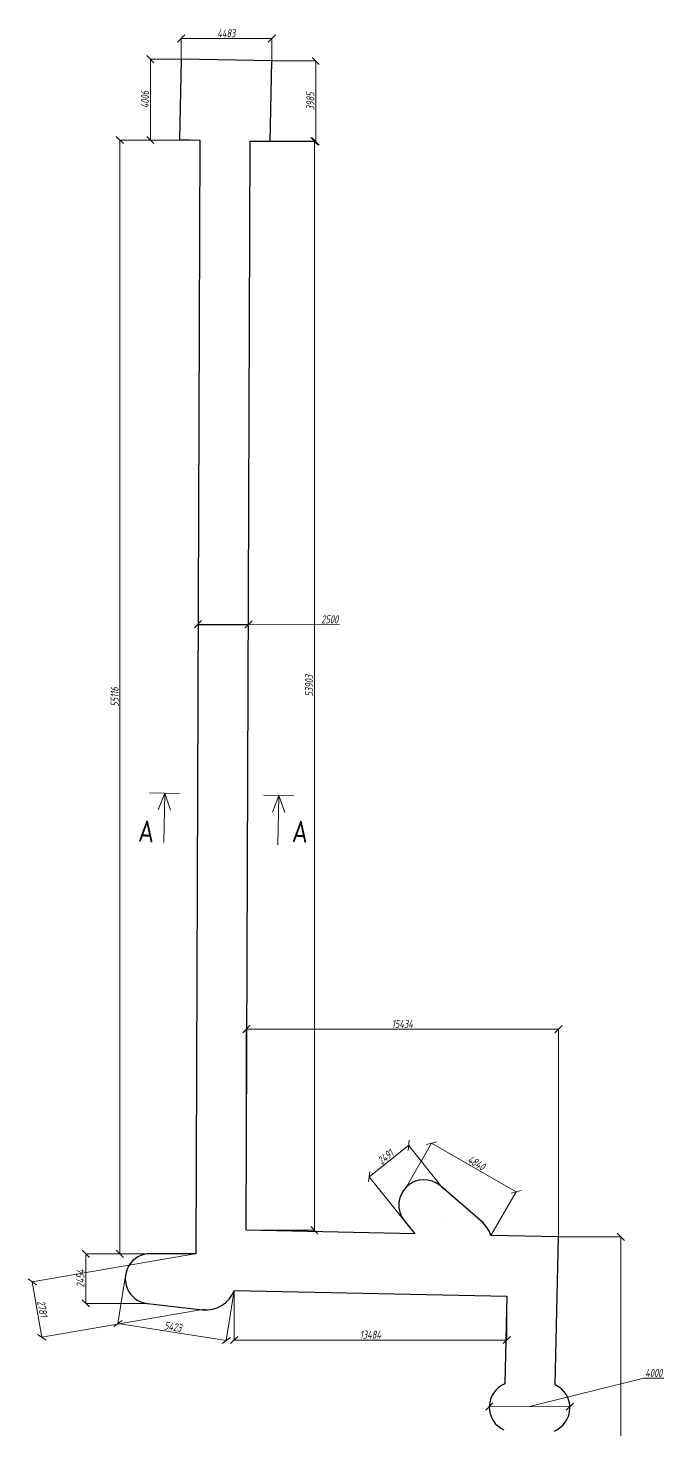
# Model space of a CAD drawing. Header units: millimetres. Extents: x 2433 to 329234, y 5766 to 133064.
# Drawn here: x 2664 to 34211, y 63686 to 133064 of the extents above; entities that cross this region are included whole.
import ezdxf

# ---------------------------------------------------------------- set-up
doc = ezdxf.new("R2010")
doc.units = ezdxf.units.MM
doc.layers.add('Канализация К1', color=14, linetype='Continuous', lineweight=40)
doc.layers.add('Откос', color=7, linetype='MYOTKOS', lineweight=9)
doc.styles.add('GOST 2.304', font='CS_Gost2304.shx')
doc.styles.add('Line_GUGK', font='GOST Common.ttf')
doc.styles.add('Виден при печати GOST Common', font='', dxfattribs={"width": 0.75})
doc.styles.get('Виден при печати GOST Common').set_extended_font_data('GOST Common', italic=True, bold=True)
doc.linetypes.add('MYOTKOS', pattern='A,0.25,["|",Line_GUGK,S=0.5,R=0,X=0,Y=0.1],0.5,["|",Line_GUGK,S=0.9,R=0,X=0,Y=0.3],0.25', length=1)
doc.dimstyles.new('Виден при печати', dxfattribs={"dimtxt": 396, "dimasz": 360, "dimexe": 2, "dimexo": 0, "dimgap": 65, "dimtad": 1, "dimdec": 0, "dimtxsty": 'Виден при печати GOST Common', "dimblk1": 'OBLIQUE', "dimblk2": 'OBLIQUE', "dimsah": 1, "dimcen": -2, "dimdle": 2, "dimclrd": 250, "dimclre": 250, "dimclrt": 250, "dimaunit": 1, "dimadec": 4, "dimazin": 2, "dimtp": 1, "dimtfac": 0.5, "dimtdec": 0, "dimtofl": 0, "dimtmove": 1, "dimatfit": 3, "dimfxl": 1, "dimtfillclr": 250, "dimtolj": 1, "dimlwd": 5, "dimlwe": 5, "dimarcsym": 1})

# ---------------------------------------------------------------- blocks, each defined once
blk = doc.blocks.new('_Oblique')
at = {"color": 0, "linetype": 'ByBlock', "lineweight": -2}
blk.add_line((-0.5, -0.5), (0.5, 0.5), dxfattribs=at)
blk = doc.blocks.new('*D107')
at = {"layer": 'Defpoints', "color": 0, "transparency": 16777216}
for p in [(11069, 103559), (13561, 103550), (13561, 103550)]:
    blk.add_point(p, dxfattribs=at)
at = {"layer": 'Откос', "color": 250, "linetype": 'ByBlock', "lineweight": 5, "transparency": 16777216}
for p, q in [((11067, 103559), (13563, 103550)), ((11069, 103559), (11069, 103557)), ((13561, 103550), (13561, 103549)), ((18066, 103535), (13561, 103550))]:
    blk.add_line(p, q, dxfattribs=at)
at = {"layer": 'Откос', "color": 250, "lineweight": 5, "transparency": 16777216, "xscale": 360, "yscale": 360, "zscale": 360}
for p, rotation in [((11069, 103559), 179.8031026633709), ((13561, 103550), 359.803102663371)]:
    blk.add_blockref('_Oblique', p, dxfattribs=dict(at, rotation=rotation))
at = {"layer": 'Откос', "color": 250, "transparency": 16777216, "insert": (17586, 103800), "char_height": 396, "attachment_point": 5, "rotation": 359.8031, "style": 'Виден при печати GOST Common'}
blk.add_mtext('\\A1;2500', dxfattribs=at)
blk = doc.blocks.new('*D108')
at = {"layer": 'Defpoints', "color": 0, "transparency": 16777216}
for p in [(22620, 77877), (21379, 75722, -378), (25557, 73314, -378)]:
    blk.add_point(p, dxfattribs=at)
at = {"layer": 'Откос', "color": 250, "linetype": 'ByBlock', "lineweight": 5, "transparency": 16777216}
for p, q in [((21379, 75722), (22621, 77879)), ((26801, 75468), (22619, 77878)), ((25557, 73314), (26800, 75471))]:
    blk.add_line(p, q, dxfattribs=at)
at = {"layer": 'Откос', "color": 250, "lineweight": 5, "transparency": 16777216, "xscale": 360, "yscale": 360, "zscale": 360}
for p, rotation in [((22620, 77877), 150.0433946801039), ((26799, 75469), 330.043394680104)]:
    blk.add_blockref('_Oblique', p, dxfattribs=dict(at, rotation=rotation))
at = {"layer": 'Откос', "color": 250, "transparency": 16777216, "insert": (24841, 76901), "char_height": 396, "attachment_point": 5, "rotation": 330.04339, "style": 'Виден при печати GOST Common'}
blk.add_mtext('\\A1;4840', dxfattribs=at)
blk = doc.blocks.new('*D109')
at = {"layer": 'Defpoints', "color": 0, "transparency": 16777216}
for p in [(25476, 64843), (29461, 64839), (29461, 64839)]:
    blk.add_point(p, dxfattribs=at)
at = {"layer": 'Откос', "color": 250, "linetype": 'ByBlock', "lineweight": 5, "transparency": 16777216}
for p, q in [((27469, 64841), (33123, 66250)), ((33123, 66250), (34099, 66249)), ((25474, 64843), (29463, 64839)), ((25476, 64843), (25476, 64845)), ((29461, 64839), (29461, 64841))]:
    blk.add_line(p, q, dxfattribs=at)
at = {"layer": 'Откос', "color": 250, "lineweight": 5, "transparency": 16777216, "xscale": 360, "yscale": 360, "zscale": 360}
for p, rotation in [((25476, 64843), 179.9423846344686), ((29461, 64839), 359.9423846344686)]:
    blk.add_blockref('_Oblique', p, dxfattribs=dict(at, rotation=rotation))
at = {"layer": 'Откос', "color": 250, "transparency": 16777216, "insert": (33611, 66512), "char_height": 396, "attachment_point": 5, "rotation": 359.94238, "style": 'Виден при печати GOST Common'}
blk.add_mtext('\\A1;4000', dxfattribs=at)
blk = doc.blocks.new('*D110')
at = {"color": 250, "linetype": 'ByBlock', "lineweight": 5, "transparency": 16777216}
for p, q in [((14716, 132541), (10228, 132541)), ((10230, 131528), (10230, 132543)), ((14714, 131434), (14714, 132543))]:
    blk.add_line(p, q, dxfattribs=at)
at = {"layer": 'Defpoints', "color": 0, "transparency": 16777216}
for p in [(10230, 132541), (10230, 131528), (14714, 131434)]:
    blk.add_point(p, dxfattribs=at)
at = {"color": 250, "lineweight": 5, "transparency": 16777216, "xscale": 360, "yscale": 360, "zscale": 360, "rotation": 180}
blk.add_blockref('_Oblique', (10230, 132541), dxfattribs=at)
at = {"color": 250, "lineweight": 5, "transparency": 16777216, "xscale": 360, "yscale": 360, "zscale": 360}
blk.add_blockref('_Oblique', (14714, 132541), dxfattribs=at)
at = {"color": 250, "transparency": 16777216, "insert": (12472, 132804), "char_height": 396, "attachment_point": 5, "style": 'Виден при печати GOST Common'}
blk.add_mtext('\\A1;4483', dxfattribs=at)
blk = doc.blocks.new('*D111')
at = {"color": 250, "linetype": 'ByBlock', "lineweight": 5, "transparency": 16777216}
for p, q in [((14714, 131434), (16890, 131434)), ((16888, 131436), (16888, 127447)), ((14630, 127449), (16890, 127449))]:
    blk.add_line(p, q, dxfattribs=at)
at = {"layer": 'Defpoints', "color": 0, "transparency": 16777216}
for p in [(14714, 131434), (14630, 127449), (16888, 127449)]:
    blk.add_point(p, dxfattribs=at)
at = {"color": 250, "lineweight": 5, "transparency": 16777216, "xscale": 360, "yscale": 360, "zscale": 360}
for p, rotation in [((16888, 131434), 90), ((16888, 127449), 270)]:
    blk.add_blockref('_Oblique', p, dxfattribs=dict(at, rotation=rotation))
at = {"color": 250, "transparency": 16777216, "insert": (16625, 129442), "char_height": 396, "attachment_point": 5, "rotation": 90, "style": 'Виден при печати GOST Common'}
blk.add_mtext('\\A1;3985', dxfattribs=at)
blk = doc.blocks.new('*D112')
at = {"color": 250, "linetype": 'ByBlock', "lineweight": 5, "transparency": 16777216}
for p, q in [((13643, 127470), (16825, 127470)), ((16823, 127472), (16823, 73565)), ((13458, 73567), (16825, 73567))]:
    blk.add_line(p, q, dxfattribs=at)
at = {"layer": 'Defpoints', "color": 0, "transparency": 16777216}
for p in [(13643, 127470), (13458, 73567), (16823, 73567)]:
    blk.add_point(p, dxfattribs=at)
at = {"color": 250, "lineweight": 5, "transparency": 16777216, "xscale": 360, "yscale": 360, "zscale": 360}
for p, rotation in [((16823, 127470), 90), ((16823, 73567), 270)]:
    blk.add_blockref('_Oblique', p, dxfattribs=dict(at, rotation=rotation))
at = {"color": 250, "transparency": 16777216, "insert": (16560, 100518), "char_height": 396, "attachment_point": 5, "rotation": 90, "style": 'Виден при печати GOST Common'}
blk.add_mtext('\\A1;53903', dxfattribs=at)
blk = doc.blocks.new('*D113')
at = {"color": 250, "linetype": 'ByBlock', "lineweight": 5, "transparency": 16777216}
for p, q in [((11152, 127522), (7205, 127522)), ((7207, 127524), (7207, 72404)), ((10962, 72406), (7205, 72406))]:
    blk.add_line(p, q, dxfattribs=at)
at = {"layer": 'Defpoints', "color": 0, "transparency": 16777216}
for p in [(11152, 127522), (7207, 72406), (10962, 72406)]:
    blk.add_point(p, dxfattribs=at)
at = {"color": 250, "lineweight": 5, "transparency": 16777216, "xscale": 360, "yscale": 360, "zscale": 360}
for p, rotation in [((7207, 127522), 90), ((7207, 72406), 270)]:
    blk.add_blockref('_Oblique', p, dxfattribs=dict(at, rotation=rotation))
at = {"color": 250, "transparency": 16777216, "insert": (6944, 99964), "char_height": 396, "attachment_point": 5, "rotation": 90, "style": 'Виден при печати GOST Common'}
blk.add_mtext('\\A1;55116', dxfattribs=at)
blk = doc.blocks.new('*D114')
at = {"color": 250, "linetype": 'ByBlock', "lineweight": 5, "transparency": 16777216}
for p, q in [((13456, 83515), (28894, 83515)), ((13458, 73567), (13458, 83517)), ((28892, 73245), (28892, 83517))]:
    blk.add_line(p, q, dxfattribs=at)
at = {"layer": 'Defpoints', "color": 0, "transparency": 16777216}
for p in [(28892, 83515), (13458, 73567), (28892, 73245)]:
    blk.add_point(p, dxfattribs=at)
at = {"color": 250, "lineweight": 5, "transparency": 16777216, "xscale": 360, "yscale": 360, "zscale": 360, "rotation": 180}
blk.add_blockref('_Oblique', (13458, 83515), dxfattribs=at)
at = {"color": 250, "lineweight": 5, "transparency": 16777216, "xscale": 360, "yscale": 360, "zscale": 360}
blk.add_blockref('_Oblique', (28892, 83515), dxfattribs=at)
at = {"color": 250, "transparency": 16777216, "insert": (21175, 83778), "char_height": 396, "attachment_point": 5, "style": 'Виден при печати GOST Common'}
blk.add_mtext('\\A1;15434', dxfattribs=at)
blk = doc.blocks.new('*D115')
at = {"color": 250, "linetype": 'ByBlock', "lineweight": 5, "transparency": 16777216}
for p, q in [((28892, 73245), (31980, 73245)), ((31978, 73247), (31978, 51472)), ((28437, 51474), (31980, 51474))]:
    blk.add_line(p, q, dxfattribs=at)
at = {"layer": 'Defpoints', "color": 0, "transparency": 16777216}
for p in [(28892, 73245), (28437, 51474), (31978, 51474)]:
    blk.add_point(p, dxfattribs=at)
at = {"color": 250, "lineweight": 5, "transparency": 16777216, "xscale": 360, "yscale": 360, "zscale": 360}
for p, rotation in [((31978, 73245), 90), ((31978, 51474), 270)]:
    blk.add_blockref('_Oblique', p, dxfattribs=dict(at, rotation=rotation))
at = {"color": 250, "transparency": 16777216, "insert": (31713, 62359), "char_height": 396, "attachment_point": 5, "rotation": 90, "style": 'Виден при печати GOST Common'}
blk.add_mtext('\\A1;21771', dxfattribs=at)
blk = doc.blocks.new('*D118')
at = {"color": 250, "linetype": 'ByBlock', "lineweight": 5, "transparency": 16777216}
for p, q in [((10230, 131528), (8710, 131528)), ((8712, 131530), (8712, 127520)), ((10230, 127522), (8710, 127522))]:
    blk.add_line(p, q, dxfattribs=at)
at = {"layer": 'Defpoints', "color": 0, "transparency": 16777216}
for p in [(10230, 131528), (8712, 127522), (10230, 127522)]:
    blk.add_point(p, dxfattribs=at)
at = {"color": 250, "lineweight": 5, "transparency": 16777216, "xscale": 360, "yscale": 360, "zscale": 360}
for p, rotation in [((8712, 131528), 90), ((8712, 127522), 270)]:
    blk.add_blockref('_Oblique', p, dxfattribs=dict(at, rotation=rotation))
at = {"color": 250, "transparency": 16777216, "insert": (8449, 129525), "char_height": 396, "attachment_point": 5, "rotation": 90, "style": 'Виден при печати GOST Common'}
blk.add_mtext('\\A1;4006', dxfattribs=at)
blk = doc.blocks.new('*D119')
at = {"color": 250, "linetype": 'ByBlock', "lineweight": 5, "transparency": 16777216}
for p, q in [((7497, 71430), (7109, 68956)), ((12855, 70589), (12467, 68115)), ((7107, 68958), (12469, 68117))]:
    blk.add_line(p, q, dxfattribs=at)
at = {"layer": 'Defpoints', "color": 0, "transparency": 16777216}
for p in [(7497, 71430), (12855, 70589), (12467, 68117)]:
    blk.add_point(p, dxfattribs=at)
at = {"color": 250, "lineweight": 5, "transparency": 16777216, "xscale": 360, "yscale": 360, "zscale": 360}
for p, rotation in [((7109, 68958), 171.0837500459701), ((12467, 68117), 351.0837500459701)]:
    blk.add_blockref('_Oblique', p, dxfattribs=dict(at, rotation=rotation))
at = {"color": 250, "transparency": 16777216, "insert": (9829, 68797), "char_height": 396, "attachment_point": 5, "rotation": 351.08375, "style": 'Виден при печати GOST Common'}
blk.add_mtext('\\A1;5423', dxfattribs=at)
blk = doc.blocks.new('*D120')
at = {"color": 250, "linetype": 'ByBlock', "lineweight": 5, "transparency": 16777216}
for p, q in [((8532, 72406), (5516, 72406)), ((5518, 72408), (5518, 69950)), ((8517, 69952), (5516, 69952))]:
    blk.add_line(p, q, dxfattribs=at)
at = {"layer": 'Defpoints', "color": 0, "transparency": 16777216}
for p in [(8532, 72406), (5518, 69952), (8517, 69952)]:
    blk.add_point(p, dxfattribs=at)
at = {"color": 250, "lineweight": 5, "transparency": 16777216, "xscale": 360, "yscale": 360, "zscale": 360}
for p, rotation in [((5518, 72406), 90), ((5518, 69952), 270)]:
    blk.add_blockref('_Oblique', p, dxfattribs=dict(at, rotation=rotation))
at = {"color": 250, "transparency": 16777216, "insert": (5255, 71179), "char_height": 396, "attachment_point": 5, "rotation": 90, "style": 'Виден при печати GOST Common'}
blk.add_mtext('\\A1;2454', dxfattribs=at)
blk = doc.blocks.new('*D121')
at = {"color": 250, "linetype": 'ByBlock', "lineweight": 5, "transparency": 16777216}
for p, q in [((19534, 76215), (21485, 77771)), ((23214, 75600), (21482, 77772)), ((21267, 74046), (19534, 76218))]:
    blk.add_line(p, q, dxfattribs=at)
at = {"layer": 'Defpoints', "color": 0, "transparency": 16777216}
for p in [(21483, 77770), (23214, 75600, -378), (21267, 74046, -378)]:
    blk.add_point(p, dxfattribs=at)
at = {"color": 250, "lineweight": 5, "transparency": 16777216, "xscale": 360, "yscale": 360, "zscale": 360}
for p, rotation in [((21483, 77770), 38.58802195012522), ((19536, 76216), 218.5880219501252)]:
    blk.add_blockref('_Oblique', p, dxfattribs=dict(at, rotation=rotation))
at = {"color": 250, "transparency": 16777216, "insert": (20345, 77199), "char_height": 396, "attachment_point": 5, "rotation": 38.58802, "style": 'Виден при печати GOST Common'}
blk.add_mtext('\\A1;2491', dxfattribs=at)
blk = doc.blocks.new('*D122')
at = {"color": 250, "linetype": 'ByBlock', "lineweight": 5, "transparency": 16777216}
for p, q in [((12855, 70589), (12855, 68136)), ((26339, 70308), (26339, 68136)), ((12853, 68138), (26341, 68138))]:
    blk.add_line(p, q, dxfattribs=at)
at = {"layer": 'Defpoints', "color": 0, "transparency": 16777216}
for p in [(12855, 70589), (26339, 70308), (26339, 68138)]:
    blk.add_point(p, dxfattribs=at)
at = {"color": 250, "lineweight": 5, "transparency": 16777216, "xscale": 360, "yscale": 360, "zscale": 360, "rotation": 180}
blk.add_blockref('_Oblique', (12855, 68138), dxfattribs=at)
at = {"color": 250, "lineweight": 5, "transparency": 16777216, "xscale": 360, "yscale": 360, "zscale": 360}
blk.add_blockref('_Oblique', (26339, 68138), dxfattribs=at)
at = {"color": 250, "transparency": 16777216, "insert": (19597, 68401), "char_height": 396, "attachment_point": 5, "style": 'Виден при печати GOST Common'}
blk.add_mtext('\\A1;13484', dxfattribs=at)
blk = doc.blocks.new('*D144')
at = {"color": 250, "linetype": 'ByBlock', "lineweight": 5, "transparency": 16777216}
for p, q in [((10917, 72401), (2870, 71012)), ((2871, 71015), (3345, 68270)), ((11390, 69660), (3343, 68272))]:
    blk.add_line(p, q, dxfattribs=at)
at = {"layer": 'Defpoints', "color": 0, "transparency": 16777216}
for p in [(10917, 72401), (11390, 69660), (3345, 68272)]:
    blk.add_point(p, dxfattribs=at)
at = {"color": 250, "lineweight": 5, "transparency": 16777216, "xscale": 360, "yscale": 360, "zscale": 360}
for p, rotation in [((2872, 71013), 99.78981512291989), ((3345, 68272), 279.7898151229199)]:
    blk.add_blockref('_Oblique', p, dxfattribs=dict(at, rotation=rotation))
at = {"color": 250, "transparency": 16777216, "insert": (3370, 69688), "char_height": 396, "attachment_point": 5, "rotation": 279.78982, "style": 'Виден при печати GOST Common'}
blk.add_mtext('\\A1;2781', dxfattribs=at)

msp = doc.modelspace()

# ---------------------------------------------------------------- linework, layer by layer
at = {"linetype": 'MYOTKOS', "ltscale": 110}
for p, q in [((11151.6, 127521.8), (10962.2, 72406.1)), ((13457.6, 73567), (13642.8, 127469.7)), ((25148.1, 73947.1, -378), (23057.9, 75763.6, -378)), ((21788.4, 73393, -378), (13457.6, 73567)), ((21267, 74046.4, -378), (21788.4, 73393, -378)), ((28891.8, 73244.6), (25557.1, 73314.2, -378)), ((28738.7, 65917.2), (28891.8, 73244.6)), ((10962.2, 72406.1), (8714.8, 72419.9)), ((12854.7, 70589.3), (26338.5, 70307.6)), ((26338.5, 70307.6), (26247.9, 65969.3)), ((8721.1, 69928.5), (11284.3, 69632))]:
    msp.add_line(p, q, dxfattribs=at)
msp.add_line((11069.2, 103550.5), (13569.2, 103550.5))
msp.add_lwpolyline([(13642.8, 127469.7), (14630.4, 127449.1), (14713.7, 131434.4), (10230.2, 131528.1), (10146.9, 127542.8), (11151.6, 127521.8)], dxfattribs=at)
for centre, radius, start, end in [((22240.7, 74823.4, -378), 1245.7, 49.007713, 218.588022), ((24137.7, 72845.5, -378), 1494.8, 18.274943, 50.545195), ((8716.2, 71174.2), 1245.7, 90.065312, 270.224129), ((11456.1, 71116.9), 1494.8, 263.402, 339.331263), ((26722.2, 64817.4), 1245.7, 112.381969, 245.224236), ((28216.7, 64786.2), 1245.7, 292.381969, 65.224236)]:
    msp.add_arc(centre, radius, start, end, dxfattribs=at)
at = {"layer": 'Канализация К1', "color": 18, "linetype": 'Continuous', "lineweight": 15, "true_color": 0x000000}
for p, q in [((8663.3, 95219.1), (10160.8, 95187.8)), ((9421.9, 95203.2), (9100.6, 94368)), ((9370.7, 92750.6), (9421.9, 95203.2)), ((9421.9, 95203.2), (9708.1, 94355.3)), ((14313.2, 95105.4), (15810.7, 95074.1)), ((15071.8, 95089.6), (14750.5, 94254.4)), ((15020.6, 92636.9), (15071.8, 95089.6)), ((15071.8, 95089.6), (15357.9, 94241.7))]:
    msp.add_line(p, q, dxfattribs=at)
at = {"layer": 'Откос', "ltscale": 900}
msp.add_line((23103, 73924.3, -378), (23103, 73924.3, -378), dxfattribs=at)

# ---------------------------------------------------------------- texts
at = {"layer": 'Канализация К1', "color": 18, "linetype": 'Continuous', "lineweight": 15, "true_color": 0x000000, "char_height": 1073.9, "attachment_point": 1, "rotation": 356.26884, "style": 'GOST 2.304'}
for insert in [(8164.1, 93878.1), (15770.5, 93857.5)]:
    msp.add_mtext_dynamic_manual_height_columns('A', width=1599.725, gutter_width=53.7, heights=[0], dxfattribs=dict(at, insert=insert))

# ---------------------------------------------------------------- dimensions: what is measured, and where the dimension line sits
for base, p1, p2, picture, middle in [((10230.1607, 132541.0384), (14713.6549, 131434.4301), (10230.1607, 131528.103), '*D110', (12471.9078, 132804.0384)), ((28891.8, 83515.2), (13457.6, 73567), (28891.8, 73244.6), '*D114', (21174.7, 83778.2)), ((26338.5, 68138.4), (12854.7, 70589.3), (26338.5, 70307.6), '*D122', (19596.6, 68401.4))]:
    dim = msp.add_linear_dim(base=base, p1=p1, p2=p2, dimstyle='Виден при печати', override={"dimpost": '<>'})
    dim.commit()
    dim.dimension.update_dxf_attribs({"geometry": picture, "text_midpoint": middle})
for base, p1, p2, picture, middle in [((8712.5, 127521.8), (10230.2, 131528.1), (10230.2, 127521.8), '*D118', (8449.5, 129524.9)), ((16887.5, 127449.1), (14713.7, 131434.4), (14630.4, 127449.1), '*D111', (16624.5, 129441.8)), ((7207.2, 72406.1), (11151.6, 127521.8), (10962.2, 72406.1), '*D113', (6944.2, 99964)), ((16822.7, 73567), (13642.8, 127469.7), (13457.6, 73567), '*D112', (16559.7, 100518.4)), ((31978.3, 51473.8), (28891.8, 73244.6), (28437, 51473.8), '*D115', (31712.8, 62359.2)), ((5518.5, 69952.1), (8531.7, 72406.1), (8516.7, 69952.1), '*D120', (5255.5, 71179.1))]:
    dim = msp.add_linear_dim(base=base, p1=p1, p2=p2, angle=90, dimstyle='Виден при печати', override={"dimpost": '<>'})
    dim.commit()
    dim.dimension.update_dxf_attribs({"geometry": picture, "text_midpoint": middle})
for p1, p2, distance, picture, middle in [((21267, 74046.4, -378), (23214.4, 75600.3, -378), 2776, '*D121', (20345.3, 77198.8)), ((10917.4, 72400.9), (11390.3, 69660.3), -8164.6, '*D144', (3369.9, 69687.5)), ((7497, 71429.9), (12854.7, 70589.3), -2502.2, '*D119', (9828.8, 68797.4))]:
    dim = msp.add_aligned_dim(p1=p1, p2=p2, distance=distance, dimstyle='Виден при печати', override={"dimpost": '<>'})
    dim.commit()
    dim.dimension.update_dxf_attribs({"geometry": picture, "text_midpoint": middle})
at = {"layer": 'Откос'}
for base, p1, p2, angle, text, picture, middle in [((13560.6, 103550.5), (11069.3, 103559.1), (13560.6, 103550.5), 359.803103, '2500', '*D107', (17585.5, 103566.7)), ((29461.3, 64839.4), (25475.8, 64843.4), (29461.3, 64839.4), 359.942385, '4000', '*D109', (33188, 66249.4))]:
    dim = msp.add_linear_dim(base=base, p1=p1, p2=p2, angle=angle, text=text, dimstyle='Виден при печати', override={"dimpost": '<>'}, dxfattribs=at)
    dim.commit()
    dim.dimension.update_dxf_attribs({"geometry": picture, "text_midpoint": middle, "dimtype": 129})
dim = msp.add_aligned_dim(p1=(25557.1, 73314.2, -378), p2=(21378.6, 75722.5, -378), distance=-2486.8, text='4840', dimstyle='Виден при печати', override={"dimpost": '<>'}, dxfattribs=at)
dim.commit()
dim.dimension.update_dxf_attribs({"geometry": '*D108', "text_midpoint": (24840.9, 76900.8)})

doc.saveas('drawing.dxf')
